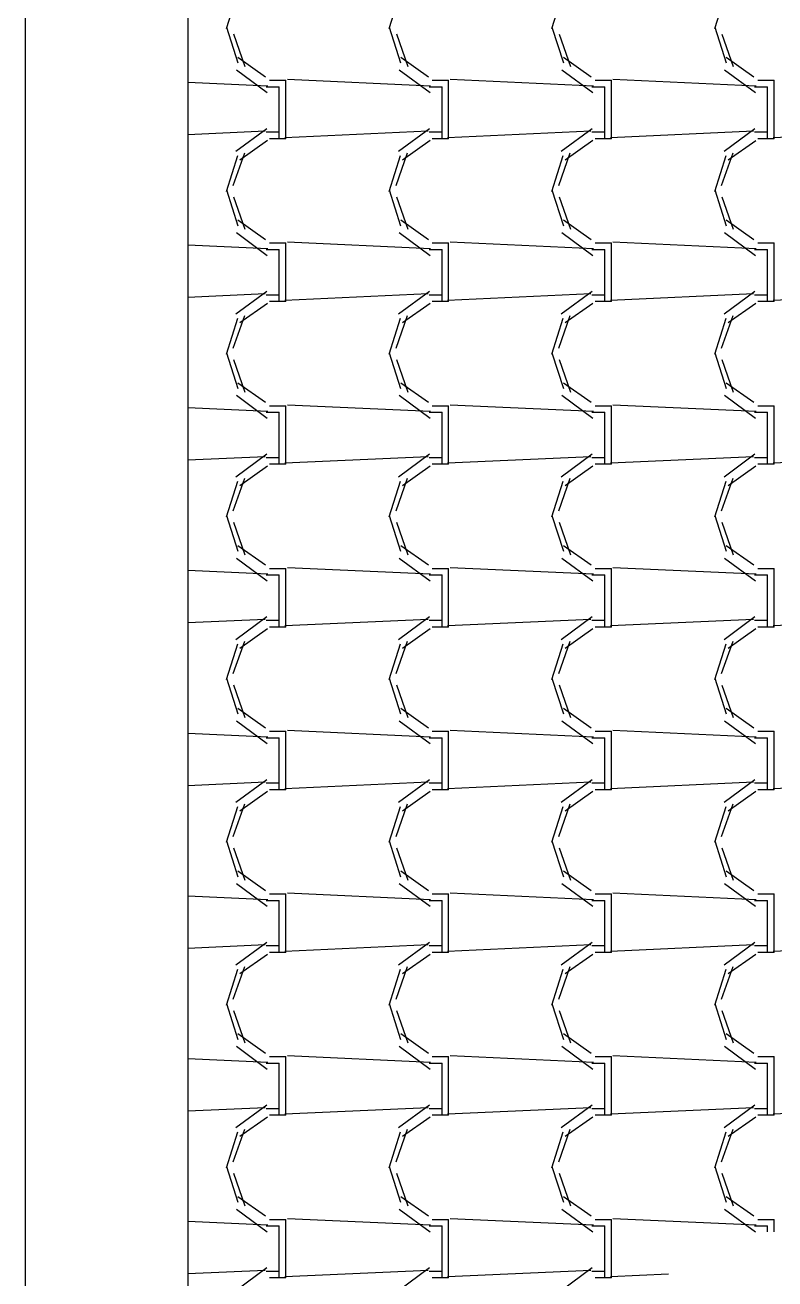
# Model space of a CAD drawing. Header units: millimetres. Extents: x -336 to -33, y -135 to 770.
# Drawn here: x -310.758 to -309.376, y 727.407 to 729.719 of the extents above; entities that cross this region are included whole.
import ezdxf

# ---------------------------------------------------------------- set-up
doc = ezdxf.new("R2010")
doc.units = ezdxf.units.MM
doc.header["$LTSCALE"] = 50
doc.header["$MEASUREMENT"] = 0
doc.layers.add('-HIDRO', color=8, linetype='CONTINUOUS')

msp = doc.modelspace()

# ---------------------------------------------------------------- linework, layer by layer
at = {"layer": '-HIDRO', "linetype": 'Continuous'}
for p, q in [((-310.758, 747.1206), (-310.758, 712.1028)), ((-310.458, 746.8206), (-310.458, 726.4028)), ((-310.3666, 729.7774), (-310.3876, 729.7114)), ((-310.0666, 729.7774), (-310.0876, 729.7114)), ((-309.7666, 729.7774), (-309.7876, 729.7114)), ((-309.4666, 729.7774), (-309.4876, 729.7114)), ((-310.3869, 729.7146), (-310.3659, 729.6486)), ((-310.3737, 729.7021), (-310.3527, 729.6421)), ((-310.0869, 729.7146), (-310.0659, 729.6486)), ((-310.0737, 729.7021), (-310.0527, 729.6421)), ((-309.7869, 729.7146), (-309.7659, 729.6486)), ((-309.7737, 729.702), (-309.7527, 729.642)), ((-309.4869, 729.7146), (-309.4659, 729.6486)), ((-309.4737, 729.702), (-309.4527, 729.642)), ((-310.3656, 729.6593), (-310.3146, 729.6233)), ((-310.0656, 729.6593), (-310.0146, 729.6233)), ((-309.7656, 729.6593), (-309.7146, 729.6233)), ((-309.4656, 729.6593), (-309.4146, 729.6233)), ((-310.3686, 729.636), (-310.3116, 729.594)), ((-310.0686, 729.636), (-310.0116, 729.594)), ((-309.7686, 729.636), (-309.7116, 729.594)), ((-309.4686, 729.636), (-309.4116, 729.594)), ((-310.3105, 729.6061), (-310.458, 729.6128)), ((-310.3134, 729.6049), (-310.2894, 729.6049)), ((-310.3074, 729.6169), (-310.2774, 729.6169)), ((-310.2894, 729.5209), (-310.2894, 729.6049)), ((-310.2774, 729.5209), (-310.2774, 729.6169)), ((-310.0105, 729.6061), (-310.2745, 729.6181)), ((-310.0134, 729.6049), (-309.9894, 729.6049)), ((-310.0074, 729.6169), (-309.9774, 729.6169)), ((-309.9894, 729.5209), (-309.9894, 729.6049)), ((-309.9774, 729.5209), (-309.9774, 729.6169)), ((-309.7105, 729.6061), (-309.9745, 729.6181)), ((-309.7134, 729.6049), (-309.6894, 729.6049)), ((-309.7074, 729.6169), (-309.6774, 729.6169)), ((-309.6894, 729.5209), (-309.6894, 729.6049)), ((-309.6774, 729.5209), (-309.6774, 729.6169)), ((-309.4105, 729.6061), (-309.6745, 729.6181)), ((-309.4134, 729.6049), (-309.3894, 729.6049)), ((-309.4074, 729.6169), (-309.3774, 729.6169)), ((-309.3894, 729.5209), (-309.3894, 729.6049)), ((-309.3774, 729.5209), (-309.3774, 729.6169)), ((-310.3153, 729.5228), (-310.458, 729.5163)), ((-310.3127, 729.5274), (-310.3697, 729.4854)), ((-310.2894, 729.5209), (-310.3134, 729.5209)), ((-310.2774, 729.5089), (-310.3074, 729.5089)), ((-310.2894, 729.5089), (-310.2894, 729.5209)), ((-310.0153, 729.5228), (-310.2793, 729.5108)), ((-310.2774, 729.5089), (-310.2774, 729.5209)), ((-310.0127, 729.5274), (-310.0697, 729.4854)), ((-309.9894, 729.5209), (-310.0134, 729.5209)), ((-309.9774, 729.5089), (-310.0074, 729.5089)), ((-309.9894, 729.5089), (-309.9894, 729.5209)), ((-309.7153, 729.5228), (-309.9793, 729.5108)), ((-309.9774, 729.5089), (-309.9774, 729.5209)), ((-309.7127, 729.5274), (-309.7697, 729.4854)), ((-309.6894, 729.5209), (-309.7134, 729.5209)), ((-309.6774, 729.5089), (-309.7074, 729.5089)), ((-309.6894, 729.5089), (-309.6894, 729.5209)), ((-309.4153, 729.5228), (-309.6793, 729.5108)), ((-309.6774, 729.5089), (-309.6774, 729.5209)), ((-309.4127, 729.5274), (-309.4697, 729.4854)), ((-309.3894, 729.5209), (-309.4134, 729.5209)), ((-309.3774, 729.5089), (-309.4074, 729.5089)), ((-309.3894, 729.5089), (-309.3894, 729.5209)), ((-309.1153, 729.5228), (-309.3793, 729.5108)), ((-309.3774, 729.5089), (-309.3774, 729.5209)), ((-310.3114, 729.5055), (-310.3624, 729.4695)), ((-310.0114, 729.5055), (-310.0624, 729.4695)), ((-309.7114, 729.5055), (-309.7624, 729.4695)), ((-309.4114, 729.5054), (-309.4624, 729.4694)), ((-310.3666, 729.4774), (-310.3876, 729.4114)), ((-310.3538, 729.4824), (-310.3748, 729.4224)), ((-310.0666, 729.4774), (-310.0876, 729.4114)), ((-310.0538, 729.4824), (-310.0748, 729.4224)), ((-309.7666, 729.4774), (-309.7876, 729.4114)), ((-309.7538, 729.4824), (-309.7748, 729.4224)), ((-309.4666, 729.4774), (-309.4876, 729.4114)), ((-309.4538, 729.4824), (-309.4748, 729.4224)), ((-310.3869, 729.4146), (-310.3659, 729.3486)), ((-310.3737, 729.4021), (-310.3527, 729.3421)), ((-310.0869, 729.4146), (-310.0659, 729.3486)), ((-310.0737, 729.4021), (-310.0527, 729.3421)), ((-309.7869, 729.4146), (-309.7659, 729.3486)), ((-309.7737, 729.402), (-309.7527, 729.342)), ((-309.4869, 729.4146), (-309.4659, 729.3486)), ((-309.4737, 729.402), (-309.4527, 729.342)), ((-310.3656, 729.3593), (-310.3146, 729.3233)), ((-310.0656, 729.3593), (-310.0146, 729.3233)), ((-309.7656, 729.3593), (-309.7146, 729.3233)), ((-309.4656, 729.3593), (-309.4146, 729.3233)), ((-310.3686, 729.336), (-310.3116, 729.294)), ((-310.0686, 729.336), (-310.0116, 729.294)), ((-309.7686, 729.336), (-309.7116, 729.294)), ((-309.4686, 729.336), (-309.4116, 729.294)), ((-310.3105, 729.3061), (-310.458, 729.3128)), ((-310.3134, 729.3049), (-310.2894, 729.3049)), ((-310.3074, 729.3169), (-310.2774, 729.3169)), ((-310.2894, 729.2209), (-310.2894, 729.3049)), ((-310.2774, 729.2209), (-310.2774, 729.3169)), ((-310.0105, 729.3061), (-310.2745, 729.3181)), ((-310.0134, 729.3049), (-309.9894, 729.3049)), ((-310.0074, 729.3169), (-309.9774, 729.3169)), ((-309.9894, 729.2209), (-309.9894, 729.3049)), ((-309.9774, 729.2209), (-309.9774, 729.3169)), ((-309.7105, 729.3061), (-309.9745, 729.3181)), ((-309.7134, 729.3049), (-309.6894, 729.3049)), ((-309.7074, 729.3169), (-309.6774, 729.3169)), ((-309.6894, 729.2209), (-309.6894, 729.3049)), ((-309.6774, 729.2209), (-309.6774, 729.3169)), ((-309.4105, 729.3061), (-309.6745, 729.3181)), ((-309.4134, 729.3049), (-309.3894, 729.3049)), ((-309.4074, 729.3169), (-309.3774, 729.3169)), ((-309.3894, 729.2209), (-309.3894, 729.3049)), ((-309.3774, 729.2209), (-309.3774, 729.3169)), ((-310.3153, 729.2228), (-310.458, 729.2163)), ((-310.3127, 729.2274), (-310.3697, 729.1854)), ((-310.2894, 729.2209), (-310.3134, 729.2209)), ((-310.2774, 729.2089), (-310.3074, 729.2089)), ((-310.2894, 729.2089), (-310.2894, 729.2209)), ((-310.0153, 729.2228), (-310.2793, 729.2108)), ((-310.2774, 729.2089), (-310.2774, 729.2209)), ((-310.0127, 729.2274), (-310.0697, 729.1854)), ((-309.9894, 729.2209), (-310.0134, 729.2209)), ((-309.9774, 729.2089), (-310.0074, 729.2089)), ((-309.9894, 729.2089), (-309.9894, 729.2209)), ((-309.7153, 729.2228), (-309.9793, 729.2108)), ((-309.9774, 729.2089), (-309.9774, 729.2209)), ((-309.7127, 729.2274), (-309.7697, 729.1854)), ((-309.6894, 729.2209), (-309.7134, 729.2209)), ((-309.6774, 729.2089), (-309.7074, 729.2089)), ((-309.6894, 729.2089), (-309.6894, 729.2209)), ((-309.4153, 729.2228), (-309.6793, 729.2108)), ((-309.6774, 729.2089), (-309.6774, 729.2209)), ((-309.4127, 729.2274), (-309.4697, 729.1854)), ((-309.3894, 729.2209), (-309.4134, 729.2209)), ((-309.3774, 729.2089), (-309.4074, 729.2089)), ((-309.3894, 729.2089), (-309.3894, 729.2209)), ((-309.1153, 729.2228), (-309.3793, 729.2108)), ((-309.3774, 729.2089), (-309.3774, 729.2209)), ((-310.3114, 729.2055), (-310.3624, 729.1695)), ((-310.0114, 729.2054), (-310.0624, 729.1694)), ((-309.7114, 729.2054), (-309.7624, 729.1694)), ((-309.4114, 729.2054), (-309.4624, 729.1694)), ((-310.3666, 729.1774), (-310.3876, 729.1114)), ((-310.3538, 729.1824), (-310.3748, 729.1224)), ((-310.0666, 729.1774), (-310.0876, 729.1114)), ((-310.0538, 729.1824), (-310.0748, 729.1224)), ((-309.7666, 729.1774), (-309.7876, 729.1114)), ((-309.7538, 729.1824), (-309.7748, 729.1224)), ((-309.4666, 729.1774), (-309.4876, 729.1114)), ((-309.4538, 729.1824), (-309.4748, 729.1224)), ((-310.3869, 729.1146), (-310.3659, 729.0486)), ((-310.3737, 729.1021), (-310.3527, 729.0421)), ((-310.0869, 729.1146), (-310.0659, 729.0486)), ((-310.0737, 729.1021), (-310.0527, 729.0421)), ((-309.7869, 729.1146), (-309.7659, 729.0486)), ((-309.7737, 729.102), (-309.7527, 729.0421)), ((-309.4869, 729.1146), (-309.4659, 729.0486)), ((-309.4737, 729.102), (-309.4527, 729.042)), ((-310.3656, 729.0593), (-310.3146, 729.0233)), ((-310.0656, 729.0593), (-310.0146, 729.0233)), ((-309.7656, 729.0593), (-309.7146, 729.0233)), ((-309.4656, 729.0593), (-309.4146, 729.0233)), ((-310.3686, 729.036), (-310.3116, 728.994)), ((-310.0686, 729.036), (-310.0116, 728.994)), ((-309.7686, 729.036), (-309.7116, 728.994)), ((-309.4686, 729.036), (-309.4116, 728.994)), ((-310.3105, 729.0061), (-310.458, 729.0128)), ((-310.3134, 729.0049), (-310.2894, 729.0049)), ((-310.3074, 729.0169), (-310.2774, 729.0169)), ((-310.2894, 728.9209), (-310.2894, 729.0049)), ((-310.2774, 728.9209), (-310.2774, 729.0169)), ((-310.0105, 729.0061), (-310.2745, 729.0181)), ((-310.0134, 729.0049), (-309.9894, 729.0049)), ((-310.0074, 729.0169), (-309.9774, 729.0169)), ((-309.9894, 728.9209), (-309.9894, 729.0049)), ((-309.9774, 728.9209), (-309.9774, 729.0169)), ((-309.7105, 729.0061), (-309.9745, 729.0181)), ((-309.7134, 729.0049), (-309.6894, 729.0049)), ((-309.7074, 729.0169), (-309.6774, 729.0169)), ((-309.6894, 728.9209), (-309.6894, 729.0049)), ((-309.6774, 728.9209), (-309.6774, 729.0169)), ((-309.4105, 729.0061), (-309.6745, 729.0181)), ((-309.4134, 729.0049), (-309.3894, 729.0049)), ((-309.4074, 729.0169), (-309.3774, 729.0169)), ((-309.3894, 728.9209), (-309.3894, 729.0049)), ((-309.3774, 728.9209), (-309.3774, 729.0169)), ((-310.3153, 728.9228), (-310.458, 728.9163)), ((-310.3127, 728.9274), (-310.3697, 728.8854)), ((-310.2894, 728.9209), (-310.3134, 728.9209)), ((-310.2774, 728.9089), (-310.3074, 728.9089)), ((-310.2894, 728.9089), (-310.2894, 728.9209)), ((-310.0153, 728.9228), (-310.2793, 728.9108)), ((-310.2774, 728.9089), (-310.2774, 728.9209)), ((-310.0127, 728.9274), (-310.0697, 728.8854)), ((-309.9894, 728.9209), (-310.0134, 728.9209)), ((-309.9774, 728.9089), (-310.0074, 728.9089)), ((-309.9894, 728.9089), (-309.9894, 728.9209)), ((-309.7153, 728.9228), (-309.9793, 728.9108)), ((-309.9774, 728.9089), (-309.9774, 728.9209)), ((-309.7127, 728.9274), (-309.7697, 728.8854)), ((-309.6894, 728.9209), (-309.7134, 728.9209)), ((-309.6774, 728.9089), (-309.7074, 728.9089)), ((-309.6894, 728.9089), (-309.6894, 728.9209)), ((-309.4153, 728.9228), (-309.6793, 728.9108)), ((-309.6774, 728.9089), (-309.6774, 728.9209)), ((-309.4127, 728.9274), (-309.4697, 728.8854)), ((-309.3894, 728.9209), (-309.4134, 728.9209)), ((-309.3774, 728.9089), (-309.4074, 728.9089)), ((-309.3894, 728.9089), (-309.3894, 728.9209)), ((-309.1153, 728.9228), (-309.3793, 728.9108)), ((-309.3774, 728.9089), (-309.3774, 728.9209)), ((-310.3114, 728.9054), (-310.3624, 728.8694)), ((-310.0114, 728.9054), (-310.0624, 728.8694)), ((-309.7114, 728.9054), (-309.7624, 728.8694)), ((-309.4114, 728.9054), (-309.4624, 728.8694)), ((-310.3666, 728.8774), (-310.3876, 728.8114)), ((-310.3538, 728.8824), (-310.3748, 728.8224)), ((-310.0666, 728.8774), (-310.0876, 728.8114)), ((-310.0538, 728.8824), (-310.0748, 728.8224)), ((-309.7666, 728.8774), (-309.7876, 728.8114)), ((-309.7538, 728.8824), (-309.7748, 728.8224)), ((-309.4666, 728.8774), (-309.4876, 728.8114)), ((-309.4538, 728.8824), (-309.4748, 728.8224)), ((-310.3869, 728.8146), (-310.3659, 728.7486)), ((-310.0869, 728.8146), (-310.0659, 728.7486)), ((-309.7869, 728.8146), (-309.7659, 728.7486)), ((-309.4869, 728.8146), (-309.4659, 728.7486)), ((-310.3737, 728.8021), (-310.3527, 728.7421)), ((-310.0737, 728.8021), (-310.0527, 728.7421)), ((-309.7737, 728.8021), (-309.7527, 728.7421)), ((-309.4737, 728.802), (-309.4527, 728.742)), ((-310.3656, 728.7593), (-310.3146, 728.7233)), ((-310.0656, 728.7593), (-310.0146, 728.7233)), ((-309.7656, 728.7593), (-309.7146, 728.7233)), ((-309.4656, 728.7593), (-309.4146, 728.7233)), ((-310.3686, 728.736), (-310.3116, 728.694)), ((-310.0686, 728.736), (-310.0116, 728.694)), ((-309.7686, 728.736), (-309.7116, 728.694)), ((-309.4686, 728.736), (-309.4116, 728.694)), ((-310.3105, 728.7061), (-310.458, 728.7128)), ((-310.3134, 728.7049), (-310.2894, 728.7049)), ((-310.3074, 728.7169), (-310.2774, 728.7169)), ((-310.2894, 728.6209), (-310.2894, 728.7049)), ((-310.2774, 728.6209), (-310.2774, 728.7169)), ((-310.0105, 728.7061), (-310.2745, 728.7181)), ((-310.0134, 728.7049), (-309.9894, 728.7049)), ((-310.0074, 728.7169), (-309.9774, 728.7169)), ((-309.9894, 728.6209), (-309.9894, 728.7049)), ((-309.9774, 728.6209), (-309.9774, 728.7169)), ((-309.7105, 728.7061), (-309.9745, 728.7181)), ((-309.7134, 728.7049), (-309.6894, 728.7049)), ((-309.7074, 728.7169), (-309.6774, 728.7169)), ((-309.6894, 728.6209), (-309.6894, 728.7049)), ((-309.6774, 728.6209), (-309.6774, 728.7169)), ((-309.4105, 728.7061), (-309.6745, 728.7181)), ((-309.4134, 728.7049), (-309.3894, 728.7049)), ((-309.4074, 728.7169), (-309.3774, 728.7169)), ((-309.3894, 728.6209), (-309.3894, 728.7049)), ((-309.3774, 728.6209), (-309.3774, 728.7169)), ((-310.3153, 728.6228), (-310.458, 728.6163)), ((-310.3127, 728.6274), (-310.3697, 728.5854)), ((-310.2894, 728.6209), (-310.3134, 728.6209)), ((-310.2774, 728.6089), (-310.3074, 728.6089)), ((-310.2894, 728.6089), (-310.2894, 728.6209)), ((-310.0153, 728.6228), (-310.2793, 728.6108)), ((-310.2774, 728.6089), (-310.2774, 728.6209)), ((-310.0127, 728.6274), (-310.0697, 728.5854)), ((-309.9894, 728.6209), (-310.0134, 728.6209)), ((-309.9774, 728.6089), (-310.0074, 728.6089)), ((-309.9894, 728.6089), (-309.9894, 728.6209)), ((-309.7153, 728.6228), (-309.9793, 728.6108)), ((-309.9774, 728.6089), (-309.9774, 728.6209)), ((-309.7127, 728.6274), (-309.7697, 728.5854)), ((-309.6894, 728.6209), (-309.7134, 728.6209)), ((-309.6774, 728.6089), (-309.7074, 728.6089)), ((-309.6894, 728.6089), (-309.6894, 728.6209)), ((-309.4153, 728.6228), (-309.6793, 728.6108)), ((-309.6774, 728.6089), (-309.6774, 728.6209)), ((-309.4127, 728.6274), (-309.4697, 728.5854)), ((-309.3894, 728.6209), (-309.4134, 728.6209)), ((-309.3774, 728.6089), (-309.4074, 728.6089)), ((-309.3894, 728.6089), (-309.3894, 728.6209)), ((-309.1153, 728.6228), (-309.3793, 728.6108)), ((-309.3774, 728.6089), (-309.3774, 728.6209)), ((-310.3114, 728.6054), (-310.3624, 728.5694)), ((-310.0114, 728.6054), (-310.0624, 728.5694)), ((-309.7114, 728.6054), (-309.7624, 728.5694)), ((-309.4114, 728.6054), (-309.4624, 728.5694)), ((-310.3666, 728.5774), (-310.3876, 728.5114)), ((-310.3538, 728.5824), (-310.3748, 728.5224)), ((-310.0666, 728.5774), (-310.0876, 728.5114)), ((-310.0538, 728.5824), (-310.0748, 728.5224)), ((-309.7666, 728.5774), (-309.7876, 728.5114)), ((-309.7538, 728.5824), (-309.7748, 728.5224)), ((-309.4666, 728.5774), (-309.4876, 728.5114)), ((-309.4538, 728.5824), (-309.4748, 728.5224)), ((-310.3869, 728.5146), (-310.3659, 728.4486)), ((-310.0869, 728.5146), (-310.0659, 728.4486)), ((-309.7869, 728.5146), (-309.7659, 728.4486)), ((-309.4869, 728.5146), (-309.4659, 728.4486)), ((-310.3737, 728.5021), (-310.3527, 728.4421)), ((-310.0737, 728.5021), (-310.0527, 728.4421)), ((-309.7737, 728.5021), (-309.7527, 728.4421)), ((-309.4737, 728.502), (-309.4527, 728.442)), ((-310.3656, 728.4593), (-310.3146, 728.4233)), ((-310.0656, 728.4593), (-310.0146, 728.4233)), ((-309.7656, 728.4593), (-309.7146, 728.4233)), ((-309.4656, 728.4593), (-309.4146, 728.4233)), ((-310.3686, 728.436), (-310.3116, 728.394)), ((-310.0686, 728.436), (-310.0116, 728.394)), ((-309.7686, 728.436), (-309.7116, 728.394)), ((-309.4686, 728.436), (-309.4116, 728.394)), ((-310.3105, 728.4061), (-310.458, 728.4128)), ((-310.3134, 728.4049), (-310.2894, 728.4049)), ((-310.3074, 728.4169), (-310.2774, 728.4169)), ((-310.2894, 728.3209), (-310.2894, 728.4049)), ((-310.2774, 728.3209), (-310.2774, 728.4169)), ((-310.0105, 728.4061), (-310.2745, 728.4181)), ((-310.0134, 728.4049), (-309.9894, 728.4049)), ((-310.0074, 728.4169), (-309.9774, 728.4169)), ((-309.9894, 728.3209), (-309.9894, 728.4049)), ((-309.9774, 728.3209), (-309.9774, 728.4169)), ((-309.7105, 728.4061), (-309.9745, 728.4181)), ((-309.7134, 728.4049), (-309.6894, 728.4049)), ((-309.7074, 728.4169), (-309.6774, 728.4169)), ((-309.6894, 728.3209), (-309.6894, 728.4049)), ((-309.6774, 728.3209), (-309.6774, 728.4169)), ((-309.4105, 728.4061), (-309.6745, 728.4181)), ((-309.4134, 728.4049), (-309.3894, 728.4049)), ((-309.4074, 728.4169), (-309.3774, 728.4169)), ((-309.3894, 728.3209), (-309.3894, 728.4049)), ((-309.3774, 728.3209), (-309.3774, 728.4169)), ((-310.3153, 728.3228), (-310.458, 728.3163)), ((-310.3127, 728.3274), (-310.3697, 728.2854)), ((-310.2894, 728.3209), (-310.3134, 728.3209)), ((-310.2774, 728.3089), (-310.3074, 728.3089)), ((-310.2894, 728.3089), (-310.2894, 728.3209)), ((-310.0153, 728.3228), (-310.2793, 728.3108)), ((-310.2774, 728.3089), (-310.2774, 728.3209)), ((-310.0127, 728.3274), (-310.0697, 728.2854)), ((-309.9894, 728.3209), (-310.0134, 728.3209)), ((-309.9774, 728.3089), (-310.0074, 728.3089)), ((-309.9894, 728.3089), (-309.9894, 728.3209)), ((-309.7153, 728.3228), (-309.9793, 728.3108)), ((-309.9774, 728.3089), (-309.9774, 728.3209)), ((-309.7127, 728.3274), (-309.7697, 728.2854)), ((-309.6894, 728.3209), (-309.7134, 728.3209)), ((-309.6774, 728.3089), (-309.7074, 728.3089)), ((-309.6894, 728.3089), (-309.6894, 728.3209)), ((-309.4153, 728.3228), (-309.6793, 728.3108)), ((-309.6774, 728.3089), (-309.6774, 728.3209)), ((-309.4127, 728.3274), (-309.4697, 728.2854)), ((-309.3894, 728.3209), (-309.4134, 728.3209)), ((-309.3774, 728.3089), (-309.4074, 728.3089)), ((-309.3894, 728.3089), (-309.3894, 728.3209)), ((-309.1153, 728.3228), (-309.3793, 728.3108)), ((-309.3774, 728.3089), (-309.3774, 728.3209)), ((-310.3114, 728.3054), (-310.3624, 728.2694)), ((-310.0114, 728.3054), (-310.0624, 728.2694)), ((-309.7114, 728.3054), (-309.7624, 728.2694)), ((-309.4114, 728.3054), (-309.4624, 728.2694)), ((-310.3666, 728.2774), (-310.3876, 728.2114)), ((-310.3538, 728.2824), (-310.3748, 728.2224)), ((-310.0666, 728.2774), (-310.0876, 728.2114)), ((-310.0538, 728.2824), (-310.0748, 728.2224)), ((-309.7666, 728.2774), (-309.7876, 728.2114)), ((-309.7538, 728.2824), (-309.7748, 728.2224)), ((-309.4666, 728.2774), (-309.4876, 728.2114)), ((-309.4538, 728.2824), (-309.4748, 728.2224)), ((-310.3869, 728.2146), (-310.3659, 728.1486)), ((-310.0869, 728.2146), (-310.0659, 728.1486)), ((-309.7869, 728.2146), (-309.7659, 728.1486)), ((-309.4869, 728.2146), (-309.4659, 728.1486)), ((-310.3737, 728.2021), (-310.3527, 728.1421)), ((-310.0737, 728.2021), (-310.0527, 728.1421)), ((-309.7737, 728.2021), (-309.7527, 728.1421)), ((-309.4737, 728.202), (-309.4527, 728.142)), ((-310.3656, 728.1593), (-310.3146, 728.1233)), ((-310.0656, 728.1593), (-310.0146, 728.1233)), ((-309.7656, 728.1593), (-309.7146, 728.1233)), ((-309.4656, 728.1593), (-309.4146, 728.1233)), ((-310.3686, 728.136), (-310.3116, 728.094)), ((-310.0686, 728.136), (-310.0116, 728.094)), ((-309.7686, 728.136), (-309.7116, 728.094)), ((-309.4686, 728.136), (-309.4116, 728.094)), ((-310.3105, 728.1061), (-310.458, 728.1128)), ((-310.3134, 728.1049), (-310.2894, 728.1049)), ((-310.3074, 728.1169), (-310.2774, 728.1169)), ((-310.2894, 728.0209), (-310.2894, 728.1049)), ((-310.2774, 728.0209), (-310.2774, 728.1169)), ((-310.0105, 728.1061), (-310.2745, 728.1181)), ((-310.0134, 728.1049), (-309.9894, 728.1049)), ((-310.0074, 728.1169), (-309.9774, 728.1169)), ((-309.9894, 728.0209), (-309.9894, 728.1049)), ((-309.9774, 728.0209), (-309.9774, 728.1169)), ((-309.7105, 728.1061), (-309.9745, 728.1181)), ((-309.7134, 728.1049), (-309.6894, 728.1049)), ((-309.7074, 728.1169), (-309.6774, 728.1169)), ((-309.6894, 728.0209), (-309.6894, 728.1049)), ((-309.6774, 728.0209), (-309.6774, 728.1169)), ((-309.4105, 728.1061), (-309.6745, 728.1181)), ((-309.4134, 728.1049), (-309.3894, 728.1049)), ((-309.4074, 728.1169), (-309.3774, 728.1169)), ((-309.3894, 728.0209), (-309.3894, 728.1049)), ((-309.3774, 728.0209), (-309.3774, 728.1169)), ((-310.3152, 728.0228), (-310.458, 728.0163)), ((-310.3127, 728.0274), (-310.3697, 727.9854)), ((-310.3114, 728.0054), (-310.3624, 727.9694)), ((-310.2894, 728.0209), (-310.3134, 728.0209)), ((-310.2774, 728.0089), (-310.3074, 728.0089)), ((-310.2894, 728.0089), (-310.2894, 728.0209)), ((-310.0152, 728.0228), (-310.2792, 728.0108)), ((-310.2774, 728.0089), (-310.2774, 728.0209)), ((-310.0127, 728.0274), (-310.0697, 727.9854)), ((-310.0114, 728.0054), (-310.0624, 727.9694)), ((-309.9894, 728.0209), (-310.0134, 728.0209)), ((-309.9774, 728.0089), (-310.0074, 728.0089)), ((-309.9894, 728.0089), (-309.9894, 728.0209)), ((-309.7152, 728.0228), (-309.9792, 728.0108)), ((-309.9774, 728.0089), (-309.9774, 728.0209)), ((-309.7127, 728.0274), (-309.7697, 727.9854)), ((-309.7114, 728.0054), (-309.7624, 727.9694)), ((-309.6894, 728.0209), (-309.7134, 728.0209)), ((-309.6774, 728.0089), (-309.7074, 728.0089)), ((-309.6894, 728.0089), (-309.6894, 728.0209)), ((-309.4152, 728.0228), (-309.6792, 728.0108)), ((-309.6774, 728.0089), (-309.6774, 728.0209)), ((-309.4127, 728.0274), (-309.4697, 727.9854)), ((-309.4114, 728.0054), (-309.4624, 727.9694)), ((-309.3894, 728.0209), (-309.4134, 728.0209)), ((-309.3774, 728.0089), (-309.4074, 728.0089)), ((-309.3894, 728.0089), (-309.3894, 728.0209)), ((-309.1152, 728.0228), (-309.3792, 728.0108)), ((-309.3774, 728.0089), (-309.3774, 728.0209)), ((-310.3538, 727.9824), (-310.3748, 727.9224)), ((-310.0538, 727.9824), (-310.0748, 727.9224)), ((-309.7538, 727.9824), (-309.7748, 727.9224)), ((-309.4538, 727.9824), (-309.4748, 727.9224)), ((-310.3666, 727.9774), (-310.3876, 727.9114)), ((-310.0666, 727.9774), (-310.0876, 727.9114)), ((-309.7666, 727.9774), (-309.7876, 727.9114)), ((-309.4666, 727.9774), (-309.4876, 727.9114)), ((-310.3869, 727.9146), (-310.3659, 727.8486)), ((-310.0869, 727.9146), (-310.0659, 727.8486)), ((-309.7869, 727.9146), (-309.7659, 727.8486)), ((-309.4869, 727.9146), (-309.4659, 727.8486)), ((-310.3737, 727.9021), (-310.3527, 727.8421)), ((-310.0737, 727.9021), (-310.0527, 727.8421)), ((-309.7737, 727.9021), (-309.7527, 727.8421)), ((-309.4737, 727.9021), (-309.4527, 727.8421)), ((-310.3656, 727.8593), (-310.3146, 727.8233)), ((-310.0656, 727.8593), (-310.0146, 727.8233)), ((-309.7656, 727.8593), (-309.7146, 727.8233)), ((-309.4656, 727.8593), (-309.4146, 727.8233)), ((-310.3686, 727.836), (-310.3116, 727.794)), ((-310.0686, 727.836), (-310.0116, 727.794)), ((-309.7686, 727.836), (-309.7116, 727.794)), ((-309.4686, 727.836), (-309.4116, 727.794)), ((-310.3105, 727.8061), (-310.458, 727.8128)), ((-310.3134, 727.8049), (-310.2894, 727.8049)), ((-310.3074, 727.8169), (-310.2774, 727.8169)), ((-310.2894, 727.7209), (-310.2894, 727.8049)), ((-310.2774, 727.7209), (-310.2774, 727.8169)), ((-310.0105, 727.8061), (-310.2745, 727.8181)), ((-310.0134, 727.8049), (-309.9894, 727.8049)), ((-310.0074, 727.8169), (-309.9774, 727.8169)), ((-309.9894, 727.7209), (-309.9894, 727.8049)), ((-309.9774, 727.7209), (-309.9774, 727.8169)), ((-309.7105, 727.8061), (-309.9745, 727.8181)), ((-309.7134, 727.8049), (-309.6894, 727.8049)), ((-309.7074, 727.8169), (-309.6774, 727.8169)), ((-309.6894, 727.7209), (-309.6894, 727.8049)), ((-309.6774, 727.7209), (-309.6774, 727.8169)), ((-309.4105, 727.8061), (-309.6745, 727.8181)), ((-309.4134, 727.8049), (-309.3894, 727.8049)), ((-309.4074, 727.8169), (-309.3774, 727.8169)), ((-309.3894, 727.7209), (-309.3894, 727.8049)), ((-309.3774, 727.7209), (-309.3774, 727.8169)), ((-310.3152, 727.7228), (-310.458, 727.7163)), ((-310.3127, 727.7274), (-310.3697, 727.6854)), ((-310.3114, 727.7054), (-310.3624, 727.6694)), ((-310.2894, 727.7209), (-310.3134, 727.7209)), ((-310.2774, 727.7089), (-310.3074, 727.7089)), ((-310.2894, 727.7089), (-310.2894, 727.7209)), ((-310.0152, 727.7228), (-310.2792, 727.7108)), ((-310.2774, 727.7089), (-310.2774, 727.7209)), ((-310.0127, 727.7274), (-310.0697, 727.6854)), ((-310.0114, 727.7054), (-310.0624, 727.6694)), ((-309.9894, 727.7209), (-310.0134, 727.7209)), ((-309.9774, 727.7089), (-310.0074, 727.7089)), ((-309.9894, 727.7089), (-309.9894, 727.7209)), ((-309.7152, 727.7228), (-309.9792, 727.7108)), ((-309.9774, 727.7089), (-309.9774, 727.7209)), ((-309.7127, 727.7274), (-309.7697, 727.6854)), ((-309.7114, 727.7054), (-309.7624, 727.6694)), ((-309.6894, 727.7209), (-309.7134, 727.7209)), ((-309.6774, 727.7089), (-309.7074, 727.7089)), ((-309.6894, 727.7089), (-309.6894, 727.7209)), ((-309.4152, 727.7228), (-309.6792, 727.7108)), ((-309.6774, 727.7089), (-309.6774, 727.7209)), ((-309.4127, 727.7274), (-309.4697, 727.6854)), ((-309.4114, 727.7054), (-309.4624, 727.6694)), ((-309.3894, 727.7209), (-309.4134, 727.7209)), ((-309.3774, 727.7089), (-309.4074, 727.7089)), ((-309.3894, 727.7089), (-309.3894, 727.7209)), ((-309.1152, 727.7228), (-309.3792, 727.7108)), ((-309.3774, 727.7089), (-309.3774, 727.7209)), ((-310.3538, 727.6824), (-310.3748, 727.6224)), ((-310.0538, 727.6824), (-310.0748, 727.6224)), ((-309.7538, 727.6824), (-309.7748, 727.6224)), ((-309.4538, 727.6824), (-309.4748, 727.6224)), ((-310.3666, 727.6774), (-310.3876, 727.6114)), ((-310.0666, 727.6774), (-310.0876, 727.6114)), ((-309.7666, 727.6774), (-309.7876, 727.6114)), ((-309.4666, 727.6774), (-309.4876, 727.6114)), ((-310.3869, 727.6146), (-310.3659, 727.5486)), ((-310.0869, 727.6146), (-310.0659, 727.5486)), ((-309.7869, 727.6146), (-309.7659, 727.5486)), ((-309.4869, 727.6146), (-309.4659, 727.5486)), ((-310.3737, 727.6021), (-310.3527, 727.5421)), ((-310.0737, 727.6021), (-310.0527, 727.5421)), ((-309.7737, 727.6021), (-309.7527, 727.5421)), ((-309.4737, 727.6021), (-309.4527, 727.5421)), ((-310.3656, 727.5592), (-310.3146, 727.5232)), ((-310.0656, 727.5593), (-310.0146, 727.5233)), ((-309.7656, 727.5593), (-309.7146, 727.5233)), ((-309.4656, 727.5593), (-309.4146, 727.5233)), ((-310.3686, 727.536), (-310.3116, 727.494)), ((-310.0686, 727.536), (-310.0116, 727.494)), ((-309.7686, 727.536), (-309.7116, 727.494)), ((-309.4686, 727.536), (-309.4116, 727.494)), ((-310.3105, 727.5061), (-310.458, 727.5128)), ((-310.3134, 727.5049), (-310.2894, 727.5049)), ((-310.3074, 727.5169), (-310.2774, 727.5169)), ((-310.2894, 727.4209), (-310.2894, 727.5049)), ((-310.2774, 727.4209), (-310.2774, 727.5169)), ((-310.0105, 727.5061), (-310.2745, 727.5181)), ((-310.0134, 727.5049), (-309.9894, 727.5049)), ((-310.0074, 727.5169), (-309.9774, 727.5169)), ((-309.9894, 727.4209), (-309.9894, 727.5049)), ((-309.9774, 727.4209), (-309.9774, 727.5169)), ((-309.7105, 727.5061), (-309.9745, 727.5181)), ((-309.7134, 727.5049), (-309.6894, 727.5049)), ((-309.7074, 727.5169), (-309.6774, 727.5169)), ((-309.6894, 727.4209), (-309.6894, 727.5049)), ((-309.6774, 727.4209), (-309.6774, 727.5169)), ((-309.4105, 727.5061), (-309.6745, 727.5181)), ((-309.4134, 727.5049), (-309.3894, 727.5049)), ((-309.4074, 727.5169), (-309.3774, 727.5169)), ((-309.3894, 727.494), (-309.3894, 727.5049)), ((-309.3774, 727.494), (-309.3774, 727.5169)), ((-310.3127, 727.4274), (-310.3697, 727.3854)), ((-310.0127, 727.4274), (-310.0697, 727.3854)), ((-309.7127, 727.4274), (-309.7697, 727.3854)), ((-310.3152, 727.4228), (-310.458, 727.4163)), ((-310.2894, 727.4209), (-310.3134, 727.4209)), ((-310.2774, 727.4089), (-310.3074, 727.4089)), ((-310.2894, 727.4089), (-310.2894, 727.4209)), ((-310.0152, 727.4228), (-310.2792, 727.4108)), ((-310.2774, 727.4089), (-310.2774, 727.4209)), ((-309.9894, 727.4209), (-310.0134, 727.4209)), ((-309.9774, 727.4089), (-310.0074, 727.4089)), ((-309.9894, 727.4089), (-309.9894, 727.4209)), ((-309.7152, 727.4228), (-309.9792, 727.4108)), ((-309.9774, 727.4089), (-309.9774, 727.4209)), ((-309.6894, 727.4209), (-309.7134, 727.4209)), ((-309.6774, 727.4089), (-309.7074, 727.4089)), ((-309.6894, 727.4089), (-309.6894, 727.4209)), ((-309.5724, 727.4157), (-309.6792, 727.4108)), ((-309.6774, 727.4089), (-309.6774, 727.4209))]:
    msp.add_line(p, q, dxfattribs=at)

doc.saveas('drawing.dxf')
